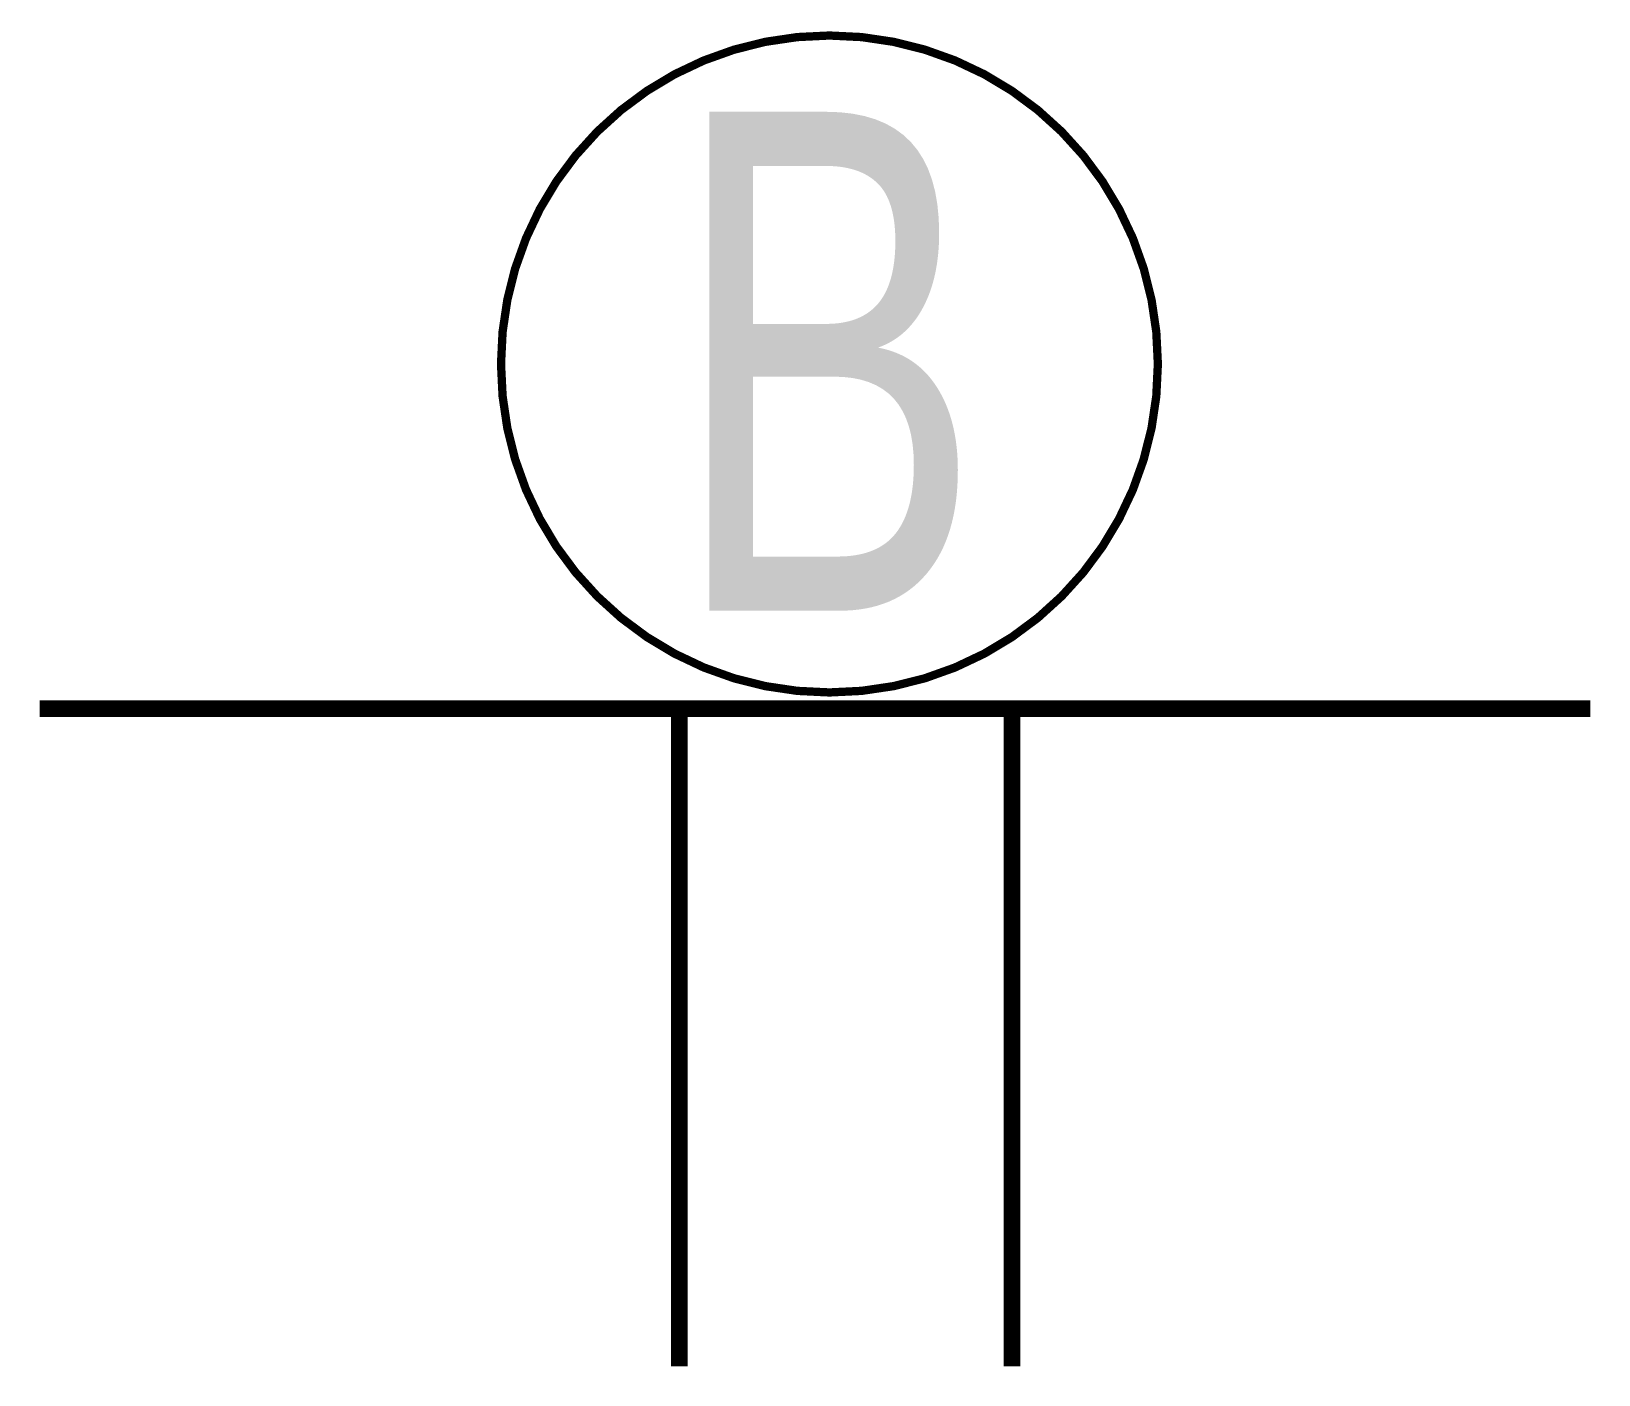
# Model space of a CAD drawing. Extents: x 3.1 to 12.52, y -0.05 to 8.03.
import ezdxf

# ---------------------------------------------------------------- set-up
doc = ezdxf.new("R2010")
doc.units = 0
doc.header["$MEASUREMENT"] = 0
doc.layers.get('0').update_dxf_attribs({"linetype": 'CONTINUOUS'})
doc.styles.add('LZ_FONTS_FS', font='hxm.ttf', dxfattribs={"width": 0.7})

msp = doc.modelspace()

# ---------------------------------------------------------------- linework, layer by layer
at = {"const_width": 0.05}
msp.add_lwpolyline([(5.9238, 6.0269, 1), (9.8738, 6.0269, 1)], format="xyb", close=True, dxfattribs=at)
at = {"const_width": 0.1}
for points in [[(3.1495, 3.9547), (12.4744, 3.9547)], [(6.996, 3.9547), (6.996, 0)], [(8.996, 3.9547), (8.996, 0)]]:
    msp.add_lwpolyline(points, dxfattribs=at)

# ---------------------------------------------------------------- texts
at = {"style": 'LZ_FONTS_FS', "width": 0.7}
msp.add_text('B', height=3, dxfattribs=at).set_placement((6.946, 4.5433))

doc.saveas('drawing.dxf')
